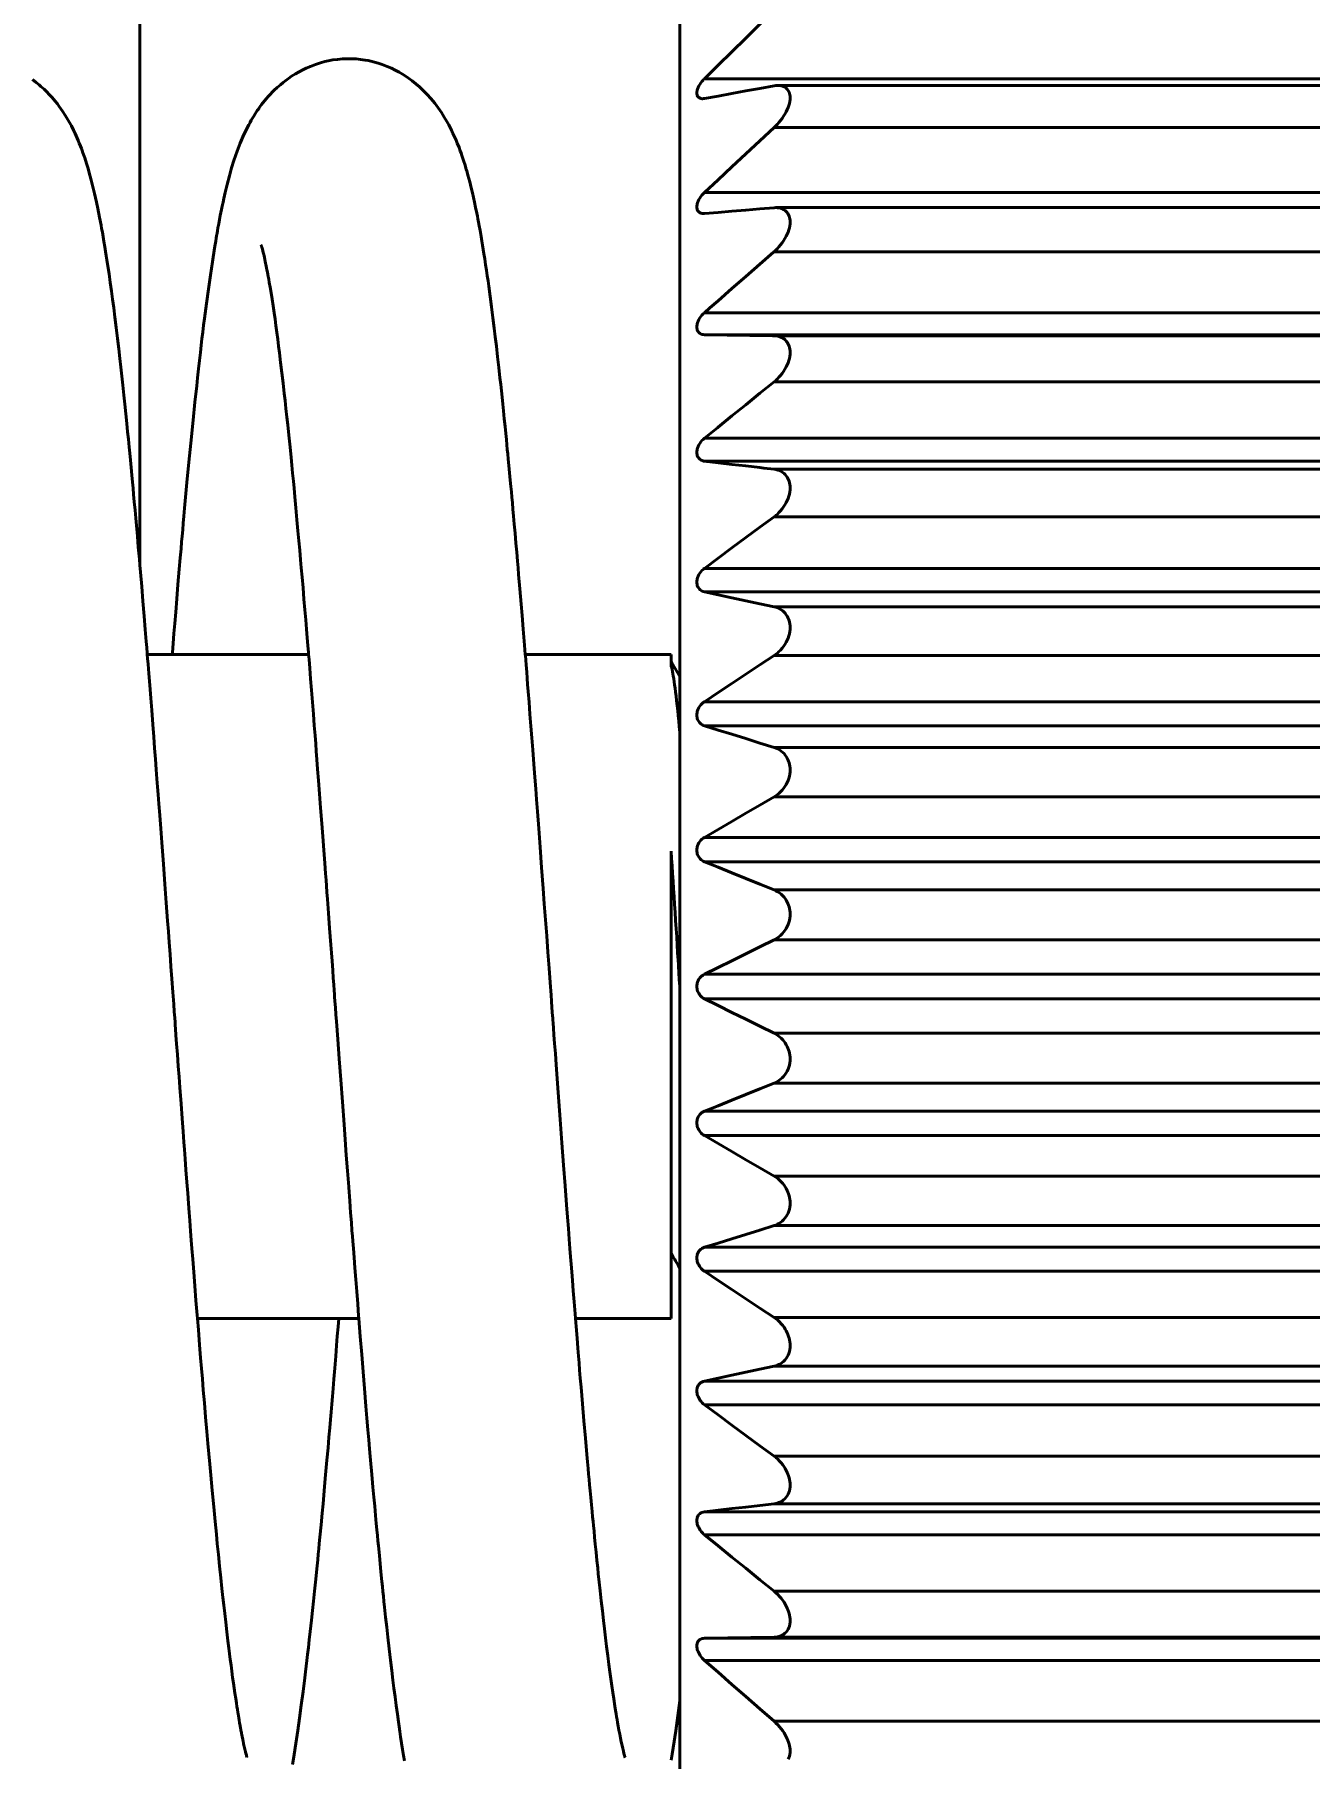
# Model space of a CAD drawing. Header units: millimetres. Extents: x 15 to 415, y 5 to 292.
# Drawn here: x 120.37 to 125.04, y 59.51 to 65.82 of the extents above; entities that cross this region are included whole.
import ezdxf

# ---------------------------------------------------------------- set-up
doc = ezdxf.new("R2010")
doc.units = ezdxf.units.MM
doc.layers.add('Annotations', color=7, linetype='Continuous')
doc.layers.add('Geometries', color=7, linetype='Continuous')
doc.styles.add('Shapr4', font='txt', dxfattribs={"height": 3.3495})
doc.dimstyles.new('ISO-25', dxfattribs={"dimtxt": 2.5, "dimasz": 2.5, "dimexe": 1.25, "dimexo": 0.625, "dimtad": 1, "dimtxsty": 'Standard', "dimcen": 2.5, "dimadec": 0, "dimazin": 0, "dimtfac": 1, "dimtmove": 0, "dimatfit": 3, "dimfxl": 1, "dimarcsym": 0})

# ---------------------------------------------------------------- blocks, each defined once
blk = doc.blocks.new('*D4')
at = {"layer": 'Annotations', "color": 0, "linetype": 'Continuous', "lineweight": 15}
for p, q in [((105.5277, 147.7639), (154.7628, 147.7639)), ((153.5128, 145.2639), (153.5128, 25.74)), ((88.3854, 23.24), (154.7628, 23.24))]:
    blk.add_line(p, q, dxfattribs=at)
at = {"layer": 'Annotations', "color": 0}
for points in [[(153.9295, 145.2639), (153.0961, 145.2639), (153.5128, 147.7639)], [(153.0961, 25.74), (153.9295, 25.74), (153.5128, 23.24)]]:
    blk.add_solid(points, dxfattribs=at)
at = {"layer": 'Defpoints', "color": 0}
for p in [(104.9027, 147.7639), (87.7604, 23.24), (153.5128, 23.24)]:
    blk.add_point(p, dxfattribs=at)
at = {"layer": 'Annotations', "color": 0, "lineweight": 15, "insert": (150.8191, 80.8075), "char_height": 3.3495, "attachment_point": 5, "rotation": 90, "style": 'Shapr4'}
blk.add_mtext('\\A1;124,52', dxfattribs=at)

msp = doc.modelspace()

# ---------------------------------------------------------------- linework, layer by layer
at = {"layer": 'Geometries', "linetype": 'Continuous', "lineweight": 40}
for p, q in [((120.7586, 63.8728), (120.7586, 80.9502)), ((122.7343, 67.832), (122.7343, 63.4664)), ((122.8195, 65.649), (122.8239, 65.6536)), ((122.8239, 65.6536), (127.6422, 65.6536)), ((123.0929, 65.6288), (123.0938, 65.6288)), ((127.3732, 65.6288), (123.0929, 65.6288)), ((122.818, 65.5806), (122.8169, 65.5805)), ((123.0786, 65.475), (127.3875, 65.475)), ((122.8239, 65.2372), (127.6422, 65.2372)), ((122.8239, 65.1604), (122.8737, 65.1646)), ((123.0786, 65.1815), (123.0265, 65.1772)), ((123.0786, 65.1815), (123.0851, 65.1818)), ((123.0851, 65.1818), (123.0853, 65.1818)), ((127.3808, 65.1818), (123.0853, 65.1818)), ((123.087, 65.1818), (123.0913, 65.1816)), ((122.8239, 65.1604), (122.8206, 65.1603)), ((123.0768, 65.019), (123.0786, 65.0206)), ((123.0786, 65.0206), (127.3875, 65.0206)), ((122.8195, 64.7933), (122.8239, 64.7975)), ((122.8239, 64.7975), (122.8438, 64.815)), ((122.8239, 64.7975), (127.6422, 64.7975)), ((123.0725, 64.7128), (122.8239, 64.7169)), ((122.8239, 64.7169), (127.6422, 64.7169)), ((123.0786, 64.7127), (123.0725, 64.7128)), ((123.0786, 64.7127), (123.0851, 64.7123)), ((127.3875, 64.7127), (123.0786, 64.7127)), ((123.0786, 64.5447), (127.3875, 64.5447)), ((122.8239, 64.3379), (122.8711, 64.3763)), ((122.8195, 64.334), (122.8239, 64.3379)), ((122.8239, 64.3379), (127.6422, 64.3379)), ((122.8327, 64.2531), (122.8239, 64.2541)), ((122.8239, 64.2541), (127.6422, 64.2541)), ((123.0786, 64.2247), (123.0417, 64.2289)), ((123.0786, 64.2247), (123.0851, 64.2236)), ((127.3875, 64.2247), (123.0786, 64.2247)), ((123.0266, 64.0125), (123.0786, 64.0509)), ((123.0786, 64.0509), (127.3875, 64.0509)), ((122.8195, 63.8586), (122.8239, 63.8621)), ((122.8239, 63.8621), (122.8737, 63.8992)), ((122.8239, 63.8621), (127.6422, 63.8621)), ((122.8239, 63.7759), (127.6422, 63.7759)), ((123.0786, 63.7214), (123.0851, 63.7197)), ((127.3875, 63.7214), (123.0786, 63.7214)), ((120.7856, 63.547), (120.8769, 63.547)), ((120.8769, 63.547), (121.3758, 63.547)), ((122.1684, 63.547), (122.7018, 63.547)), ((122.7018, 63.5223), (122.7018, 63.547)), ((123.0786, 63.5432), (127.3875, 63.5432)), ((122.7018, 63.5085), (122.7013, 63.5106)), ((122.7051, 63.5167), (122.7018, 63.5223)), ((122.7018, 63.5106), (122.7018, 63.5223)), ((122.7344, 63.4663), (122.7051, 63.5167)), ((122.7343, 63.4664), (122.7343, 63.2704)), ((122.8239, 63.374), (125.7316, 63.374)), ((122.8239, 63.286), (127.6422, 63.286)), ((122.7343, 63.2704), (122.7343, 62.3342)), ((123.0786, 63.2069), (123.0851, 63.2046)), ((127.3875, 63.2069), (123.0786, 63.2069)), ((123.0786, 63.0259), (127.3875, 63.0259)), ((122.8239, 62.8776), (127.6422, 62.8776)), ((122.7018, 61.356), (122.7018, 62.8278)), ((122.8239, 62.7885), (127.6422, 62.7885)), ((123.0786, 62.6854), (123.0851, 62.6825)), ((127.3875, 62.6854), (123.0786, 62.6854)), ((123.0786, 62.5029), (127.3875, 62.5029)), ((122.7343, 62.3342), (122.7343, 61.3001)), ((122.8239, 62.3767), (125.7307, 62.3767)), ((122.8239, 62.2873), (127.6422, 62.2873)), ((123.0786, 62.1611), (123.0851, 62.1576)), ((127.3875, 62.1611), (123.0786, 62.1611)), ((123.0786, 61.9786), (127.3875, 61.9786)), ((122.8239, 61.8755), (127.6422, 61.8755)), ((122.8239, 61.7864), (127.6422, 61.7864)), ((123.0786, 61.6381), (123.0851, 61.6341)), ((127.3875, 61.6381), (123.0786, 61.6381)), ((123.0786, 61.4571), (127.3875, 61.4571)), ((122.7018, 61.117), (122.7018, 61.356)), ((122.8239, 61.378), (127.6422, 61.378)), ((122.7343, 61.3001), (122.7343, 59.7135)), ((122.8239, 61.29), (127.6422, 61.29)), ((120.9691, 61.117), (121.4858, 61.117)), ((121.4858, 61.117), (121.5595, 61.117)), ((122.352, 61.117), (122.7018, 61.117)), ((123.0786, 61.1207), (123.0851, 61.1162)), ((123.0786, 61.1207), (124.1883, 61.1207)), ((127.3875, 61.1207), (124.1883, 61.1207)), ((123.0786, 60.9426), (127.3875, 60.9426)), ((122.8239, 60.8881), (127.6422, 60.8881)), ((122.8239, 60.8019), (127.6422, 60.8019)), ((123.0786, 60.6131), (123.0851, 60.6081)), ((127.3875, 60.6131), (123.0786, 60.6131)), ((123.0786, 60.4393), (127.3875, 60.4393)), ((122.8239, 60.4099), (127.6422, 60.4099)), ((122.8239, 60.3261), (127.6422, 60.3261)), ((123.0786, 60.1193), (123.0851, 60.1138)), ((127.3875, 60.1193), (123.0786, 60.1193)), ((122.8239, 59.9471), (123.0786, 59.9513)), ((122.8239, 59.9471), (127.6421, 59.9471)), ((123.0786, 59.9513), (127.3875, 59.9513)), ((122.8239, 59.8665), (127.6422, 59.8665)), ((122.7343, 59.7135), (122.7343, 56.832)), ((123.0786, 59.6434), (123.0851, 59.6374)), ((127.3875, 59.6434), (123.0786, 59.6434))]:
    msp.add_line(p, q, dxfattribs=at)
at = {"layer": 'Geometries', "linetype": 'Continuous', "lineweight": 40, "flags": 128}
for points in [[(122.8239, 65.6536), (122.8737, 65.7028), (122.9241, 65.7524), (122.9751, 65.8025), (123.0265, 65.853), (123.0786, 65.904)], [(122.1684, 63.5467), (122.1656, 63.5814), (122.1609, 63.6396), (122.1567, 63.6897), (122.1533, 63.7316), (122.1486, 63.7872), (122.1442, 63.839), (122.1421, 63.8635), (122.14, 63.8883), (122.1372, 63.9207), (122.1343, 63.9546), (122.1311, 63.991), (122.1282, 64.0238), (122.1255, 64.053), (122.1232, 64.0786), (122.1211, 64.1017), (122.1192, 64.1225), (122.1175, 64.1421), (122.1157, 64.1611), (122.1135, 64.1842), (122.111, 64.2111), (122.1084, 64.2386), (122.1062, 64.2619), (122.1044, 64.2809), (122.1028, 64.2972), (122.1012, 64.3135), (122.0992, 64.3337), (122.0971, 64.3555), (122.0945, 64.3807), (122.0917, 64.4092), (122.0887, 64.4383), (122.0861, 64.4634), (122.0835, 64.488), (122.0811, 64.5114), (122.0785, 64.5348), (122.0759, 64.5594), (122.0718, 64.5966), (122.0673, 64.6362), (122.0629, 64.6746), (122.0588, 64.7092), (122.055, 64.7403), (122.0502, 64.7789), (122.0452, 64.8186), (122.0401, 64.8571), (122.0349, 64.8946), (122.0322, 64.9138), (122.0295, 64.9328), (122.0266, 64.9525), (122.0235, 64.9732), (122.0203, 64.9943), (122.0173, 65.0132), (122.0147, 65.0293), (122.0123, 65.0443), (122.0097, 65.0594), (122.0068, 65.0764), (122.003, 65.0983), (122, 65.1149), (121.9973, 65.1292), (121.9951, 65.1407), (121.9931, 65.1511), (121.9909, 65.1622), (121.9868, 65.1822), (121.9825, 65.2025), (121.9788, 65.2192), (121.9751, 65.2358), (121.9706, 65.2546), (121.9653, 65.2758), (121.9619, 65.2886), (121.9587, 65.3006), (121.9557, 65.3115), (121.9541, 65.3171), (121.9527, 65.3216), (121.9515, 65.3259), (121.9497, 65.332), (121.9468, 65.3415), (121.9438, 65.351), (121.9404, 65.3614), (121.9368, 65.3721), (121.9336, 65.3811), (121.9303, 65.3902), (121.9261, 65.4014), (121.9198, 65.4173), (121.9153, 65.4282), (121.9097, 65.4411), (121.904, 65.4536), (121.8983, 65.4655), (121.8882, 65.4852), (121.8814, 65.4974), (121.8722, 65.5132), (121.8618, 65.5297), (121.8503, 65.5466), (121.8372, 65.5642), (121.8233, 65.5811), (121.81, 65.596), (121.7939, 65.6123), (121.7813, 65.624), (121.7685, 65.635), (121.7541, 65.6463), (121.7413, 65.6555), (121.7252, 65.6663), (121.7071, 65.6771), (121.692, 65.6852), (121.6787, 65.6916), (121.6631, 65.6984), (121.6452, 65.7053), (121.6306, 65.7101), (121.6167, 65.7142), (121.6039, 65.7174), (121.5933, 65.7197), (121.5826, 65.7217), (121.5652, 65.7243), (121.5497, 65.7259), (121.5377, 65.7266), (121.5223, 65.7269), (121.4996, 65.7262), (121.4809, 65.7245), (121.4647, 65.7222), (121.4479, 65.719), (121.4353, 65.7161), (121.4199, 65.7119), (121.4011, 65.7058), (121.3824, 65.6987), (121.3667, 65.6918), (121.3546, 65.686), (121.3414, 65.6791), (121.3278, 65.6712), (121.3138, 65.6625), (121.3018, 65.6543), (121.292, 65.6471), (121.2823, 65.6397), (121.2726, 65.6317), (121.2603, 65.6209), (121.2503, 65.6115), (121.243, 65.6043), (121.2364, 65.5975), (121.2295, 65.59), (121.221, 65.5803), (121.2039, 65.5591), (121.1977, 65.5507), (121.1938, 65.5452), (121.1921, 65.5428), (121.1903, 65.5402), (121.188, 65.5368), (121.1842, 65.5312), (121.1803, 65.5252), (121.1749, 65.5167), (121.1707, 65.5097), (121.166, 65.5018), (121.1615, 65.4937), (121.1567, 65.4849), (121.1393, 65.4499), (121.1252, 65.4172), (121.1141, 65.3881), (121.1026, 65.3547), (121.0942, 65.3274), (121.086, 65.2984), (121.0778, 65.2668), (121.0708, 65.2378), (121.0681, 65.2262), (121.0657, 65.2151), (121.0629, 65.2021), (121.0598, 65.1878), (121.0572, 65.175), (121.055, 65.1639), (121.0528, 65.153), (121.0501, 65.1389), (121.047, 65.1224), (121.0443, 65.1077), (121.0423, 65.0965), (121.0408, 65.088), (121.0393, 65.0793), (121.0377, 65.0702), (121.0359, 65.0597), (121.0338, 65.0472), (121.0316, 65.0337), (121.0237, 64.9835), (121.0164, 64.9347), (121.0092, 64.8839), (121.0021, 64.8311), (120.995, 64.7763), (120.9919, 64.7515), (120.9888, 64.7263), (120.9858, 64.7019), (120.983, 64.6782), (120.9799, 64.6519), (120.9766, 64.623), (120.9731, 64.5919), (120.9695, 64.5593), (120.9663, 64.5304), (120.9599, 64.4703), (120.9531, 64.4043), (120.9447, 64.3201), (120.938, 64.251), (120.9309, 64.1759), (120.9223, 64.082), (120.9197, 64.0534), (120.9173, 64.027), (120.9152, 64.0026), (120.9132, 63.98), (120.9114, 63.9592), (120.9092, 63.9339), (120.9062, 63.9003), (120.9027, 63.8586), (120.898, 63.8035), (120.8935, 63.7501), (120.8895, 63.7021), (120.8861, 63.6598), (120.8831, 63.6235), (120.8801, 63.587), (120.8775, 63.5542), (120.8769, 63.5466)], [(120.7585, 63.8733), (120.7566, 63.8961), (120.7528, 63.9397), (120.7493, 63.9803), (120.7458, 64.0191), (120.7435, 64.0454), (120.7409, 64.0746), (120.7381, 64.1055), (120.7356, 64.1325), (120.7335, 64.155), (120.7314, 64.1774), (120.7291, 64.2025), (120.7264, 64.2311), (120.7238, 64.2584), (120.7214, 64.283), (120.7193, 64.3049), (120.7164, 64.3345), (120.7137, 64.3618), (120.7107, 64.3921), (120.7071, 64.4272), (120.7035, 64.4623), (120.6999, 64.496), (120.696, 64.5329), (120.6924, 64.5657), (120.6889, 64.5978), (120.6852, 64.6303), (120.6812, 64.665), (120.6767, 64.7032), (120.6719, 64.7429), (120.6671, 64.7811), (120.6627, 64.8154), (120.6585, 64.8471), (120.6545, 64.8765), (120.6501, 64.9079), (120.6456, 64.9398), (120.6415, 64.9672), (120.6378, 64.991), (120.6355, 65.0061), (120.633, 65.0215), (120.6303, 65.0382), (120.6271, 65.0575), (120.6241, 65.075), (120.6212, 65.0918), (120.6186, 65.1061), (120.6164, 65.1181), (120.6112, 65.1456), (120.6046, 65.1786), (120.5998, 65.2016), (120.5927, 65.2334), (120.5857, 65.2627), (120.5795, 65.2869), (120.5734, 65.3095), (120.5688, 65.3253), (120.5632, 65.3438), (120.5568, 65.3636), (120.5504, 65.3822), (120.5474, 65.3905), (120.5446, 65.398), (120.5414, 65.4066), (120.5368, 65.4181), (120.533, 65.4271), (120.5292, 65.436), (120.5216, 65.4528), (120.5154, 65.4659), (120.5079, 65.4806), (120.4979, 65.499), (120.4867, 65.5178), (120.4753, 65.5354), (120.4636, 65.552), (120.4566, 65.5614), (120.4483, 65.5718), (120.4375, 65.5847), (120.4269, 65.5963), (120.4178, 65.6058), (120.408, 65.6153), (120.3968, 65.6255), (120.3899, 65.6314), (120.379, 65.6403), (120.366, 65.6502)], [(122.8153, 65.5806), (122.8118, 65.581), (122.8082, 65.5819), (122.8054, 65.5832), (122.8028, 65.5849), (122.8006, 65.5871), (122.799, 65.5893), (122.7978, 65.5918), (122.7968, 65.5947), (122.7963, 65.5979), (122.7961, 65.6014), (122.7963, 65.6051), (122.7969, 65.6086), (122.7977, 65.6122), (122.7988, 65.6158), (122.8011, 65.6216), (122.8038, 65.6272), (122.8072, 65.6329), (122.8109, 65.6384), (122.8149, 65.6436), (122.8193, 65.6488), (122.8195, 65.649)], [(123.0786, 65.6275), (123.0265, 65.618), (122.9751, 65.6087), (122.9241, 65.5995), (122.8737, 65.5903), (122.8239, 65.5812)], [(123.0786, 65.6275), (123.0854, 65.6284), (123.0914, 65.6288)], [(123.0938, 65.6288), (123.0984, 65.6286), (123.1046, 65.6277), (123.1104, 65.6261), (123.115, 65.6243), (123.1193, 65.6219), (123.1232, 65.619), (123.1268, 65.6155), (123.1294, 65.6121), (123.1317, 65.6084), (123.1336, 65.6042), (123.1352, 65.5997), (123.1363, 65.5948), (123.137, 65.5894), (123.1372, 65.5838), (123.137, 65.5779), (123.1361, 65.5708), (123.1346, 65.5634), (123.1326, 65.5559), (123.1299, 65.5481), (123.1267, 65.5404), (123.123, 65.5328), (123.1184, 65.5244), (123.1134, 65.5162), (123.108, 65.5082), (123.1023, 65.5007), (123.0966, 65.4938), (123.0908, 65.4872), (123.0851, 65.4812)], [(123.0914, 65.6288), (123.092, 65.6288), (123.0929, 65.6288)], [(122.8169, 65.5805), (122.8157, 65.5806), (122.8153, 65.5806)], [(122.8239, 65.5812), (122.8197, 65.5807), (122.818, 65.5806)], [(123.0851, 65.4812), (123.0847, 65.4809), (123.0786, 65.475)], [(122.8239, 65.2372), (122.8737, 65.2839), (122.9241, 65.331), (122.9751, 65.3786), (123.0265, 65.4266), (123.0786, 65.475)], [(122.8195, 65.1603), (122.8157, 65.1606), (122.8118, 65.1615), (122.8082, 65.1629), (122.8054, 65.1646), (122.8028, 65.1667), (122.8006, 65.1692), (122.799, 65.1717), (122.7978, 65.1746), (122.7968, 65.1777), (122.7963, 65.1812), (122.7961, 65.1849), (122.7963, 65.1888), (122.7969, 65.1925), (122.7977, 65.1962), (122.7988, 65.1999), (122.8011, 65.2058), (122.8038, 65.2114), (122.8072, 65.2171), (122.8109, 65.2226), (122.8149, 65.2276), (122.8193, 65.2326), (122.8239, 65.2372)], [(123.0265, 65.1772), (122.9751, 65.173), (122.9241, 65.1688), (122.8737, 65.1646)], [(123.0913, 65.1816), (123.092, 65.1815), (123.0984, 65.1806), (123.1046, 65.179), (123.1104, 65.1767), (123.115, 65.1743), (123.1193, 65.1713), (123.1232, 65.1677), (123.1268, 65.1637), (123.1294, 65.1599), (123.1317, 65.1557), (123.1336, 65.1511), (123.1352, 65.1461), (123.1363, 65.1408), (123.137, 65.1351), (123.1372, 65.1291), (123.137, 65.123), (123.1361, 65.1155), (123.1346, 65.1078), (123.1326, 65.1002), (123.1299, 65.0923), (123.1267, 65.0845), (123.123, 65.0769), (123.1184, 65.0684), (123.1134, 65.0603), (123.108, 65.0526), (123.1023, 65.0452), (123.0966, 65.0385), (123.0908, 65.0322), (123.0851, 65.0265)], [(123.0853, 65.1818), (123.0854, 65.1818), (123.087, 65.1818)], [(122.8206, 65.1603), (122.8197, 65.1603), (122.8195, 65.1603)], [(121.2026, 65.0443), (121.2027, 65.0442), (121.2028, 65.0437), (121.2032, 65.0426), (121.2035, 65.0416), (121.2037, 65.0409), (121.2039, 65.04), (121.2043, 65.0389), (121.2046, 65.0377), (121.2057, 65.0339), (121.2068, 65.0296), (121.2082, 65.0243), (121.2098, 65.0178), (121.2116, 65.0103), (121.2128, 65.0053), (121.2141, 64.9994), (121.2157, 64.9921), (121.2173, 64.9847), (121.2185, 64.9789), (121.2196, 64.9735), (121.2208, 64.9676), (121.222, 64.9614), (121.2235, 64.954), (121.2251, 64.9456), (121.2267, 64.9371), (121.2279, 64.9303), (121.2288, 64.9253), (121.2297, 64.9207), (121.2318, 64.9083), (121.2348, 64.8911), (121.2383, 64.8699), (121.2419, 64.847), (121.2457, 64.8221), (121.2495, 64.7966), (121.2529, 64.7735), (121.2561, 64.7504), (121.2595, 64.7255), (121.2628, 64.7004), (121.2661, 64.6753), (121.2692, 64.6503), (121.2735, 64.6157), (121.2781, 64.5777), (121.2825, 64.5397), (121.2868, 64.5015), (121.2896, 64.4765), (121.2929, 64.4467), (121.2963, 64.4154), (121.2993, 64.3873), (121.3019, 64.3619), (121.3043, 64.3388), (121.3066, 64.3163), (121.309, 64.2931), (121.3115, 64.2676), (121.3143, 64.24), (121.3172, 64.2106), (121.32, 64.1813), (121.3224, 64.156), (121.3255, 64.1237), (121.3293, 64.0829), (121.3333, 64.0394), (121.337, 63.9992), (121.3403, 63.9623), (121.3434, 63.9282), (121.3464, 63.8937), (121.349, 63.8641), (121.352, 63.8296), (121.3554, 63.7902), (121.3589, 63.7493), (121.3622, 63.7105), (121.3653, 63.674), (121.3681, 63.6399), (121.3707, 63.6084), (121.3731, 63.5799), (121.3752, 63.5544), (121.3757, 63.5476)], [(122.8438, 64.815), (122.8737, 64.8413), (122.9241, 64.8855), (122.9751, 64.9302), (123.0265, 64.9752), (123.0768, 65.019)], [(123.0851, 65.0265), (123.0847, 65.0262), (123.0786, 65.0206)], [(122.8239, 64.7169), (122.8197, 64.7172), (122.8157, 64.718), (122.8118, 64.7193), (122.8082, 64.7211), (122.8054, 64.7231), (122.8028, 64.7256), (122.8006, 64.7285), (122.799, 64.7313), (122.7978, 64.7344), (122.7968, 64.7378), (122.7963, 64.7415), (122.7961, 64.7455), (122.7963, 64.7496), (122.7969, 64.7533), (122.7977, 64.7571), (122.7988, 64.7609), (122.8011, 64.7668), (122.8038, 64.7725), (122.8072, 64.7781), (122.8109, 64.7834), (122.8149, 64.7883), (122.8193, 64.7931), (122.8195, 64.7933)], [(123.0851, 64.7123), (123.0854, 64.7123), (123.092, 64.7113), (123.0984, 64.7096), (123.1046, 64.7073), (123.1104, 64.7043), (123.115, 64.7013), (123.1193, 64.6978), (123.1232, 64.6937), (123.1268, 64.6891), (123.1294, 64.6848), (123.1317, 64.6802), (123.1336, 64.6752), (123.1352, 64.6699), (123.1363, 64.6642), (123.137, 64.6581), (123.1372, 64.6519), (123.137, 64.6455), (123.1361, 64.6378), (123.1346, 64.6299), (123.1326, 64.6221), (123.1299, 64.6142), (123.1267, 64.6064), (123.123, 64.5988), (123.1184, 64.5905), (123.1134, 64.5825), (123.108, 64.575), (123.1023, 64.5679), (123.0966, 64.5615), (123.0908, 64.5555), (123.0847, 64.5499), (123.0786, 64.5447)], [(122.8711, 64.3763), (122.8737, 64.3785), (122.9241, 64.4195), (122.9751, 64.4608), (123.0265, 64.5026), (123.0786, 64.5447)], [(122.8195, 64.2549), (122.8157, 64.2561), (122.8118, 64.2578), (122.8082, 64.2601), (122.8054, 64.2624), (122.8028, 64.2653), (122.8006, 64.2685), (122.799, 64.2716), (122.7978, 64.2749), (122.7968, 64.2786), (122.7963, 64.2825), (122.7961, 64.2866), (122.7963, 64.2908), (122.7969, 64.2947), (122.7977, 64.2985), (122.7988, 64.3024), (122.8011, 64.3083), (122.8038, 64.3139), (122.8072, 64.3194), (122.8109, 64.3246), (122.8149, 64.3293), (122.8193, 64.3338), (122.8195, 64.334)], [(122.8239, 64.2541), (122.8197, 64.2548), (122.8195, 64.2549)], [(123.0417, 64.2289), (123.0265, 64.2307), (122.9751, 64.2366), (122.9241, 64.2425), (122.8737, 64.2483), (122.8327, 64.2531)], [(123.0851, 64.2236), (123.0854, 64.2236), (123.092, 64.2219), (123.0984, 64.2196), (123.1046, 64.2166), (123.1104, 64.2129), (123.115, 64.2093), (123.1193, 64.2052), (123.1232, 64.2006), (123.1268, 64.1955), (123.1294, 64.1908), (123.1317, 64.1858), (123.1336, 64.1805), (123.1352, 64.1748), (123.1363, 64.1688), (123.137, 64.1625), (123.1372, 64.156), (123.137, 64.1494), (123.1361, 64.1415), (123.1346, 64.1335), (123.1326, 64.1257), (123.1299, 64.1177), (123.1267, 64.1099), (123.123, 64.1025), (123.1184, 64.0943), (123.1134, 64.0866), (123.108, 64.0793), (123.1023, 64.0726), (123.0966, 64.0665), (123.0908, 64.0609), (123.0851, 64.0559)], [(123.0851, 64.0559), (123.0847, 64.0557), (123.0786, 64.0509)], [(122.8737, 63.8992), (122.9241, 63.9366), (122.9751, 63.9744), (123.0265, 64.0124), (123.0266, 64.0125)], [(120.7856, 63.5469), (120.7852, 63.5516), (120.7835, 63.5723), (120.7817, 63.5944), (120.7782, 63.6383), (120.7741, 63.6873), (120.7697, 63.7414), (120.7651, 63.7962), (120.7607, 63.8484), (120.7585, 63.8733)], [(122.8195, 63.7771), (122.8157, 63.7787), (122.8118, 63.7808), (122.8082, 63.7835), (122.8054, 63.7862), (122.8028, 63.7894), (122.8006, 63.7929), (122.799, 63.7962), (122.7978, 63.7998), (122.7968, 63.8036), (122.7963, 63.8077), (122.7961, 63.812), (122.7963, 63.8163), (122.7969, 63.8202), (122.7977, 63.8241), (122.7988, 63.8279), (122.8011, 63.8338), (122.8038, 63.8394), (122.8072, 63.8447), (122.8109, 63.8497), (122.8149, 63.8541), (122.8193, 63.8584), (122.8195, 63.8586)], [(122.8239, 63.7759), (122.8197, 63.777), (122.8195, 63.7771)], [(122.9586, 63.747), (122.9241, 63.7544), (122.8737, 63.7652), (122.8239, 63.7759)], [(123.0786, 63.7214), (123.0265, 63.7325), (122.9751, 63.7435), (122.9586, 63.747)], [(123.0851, 63.7197), (123.0854, 63.7196), (123.092, 63.7173), (123.0984, 63.7143), (123.1046, 63.7106), (123.1104, 63.7063), (123.115, 63.7022), (123.1193, 63.6976), (123.1232, 63.6925), (123.1268, 63.6869), (123.1294, 63.6819), (123.1317, 63.6765), (123.1336, 63.6708), (123.1352, 63.6649), (123.1363, 63.6586), (123.137, 63.6521), (123.1372, 63.6454), (123.137, 63.6387), (123.1361, 63.6306), (123.1346, 63.6226), (123.1326, 63.6148), (123.1299, 63.6069), (123.1267, 63.5992), (123.123, 63.5919), (123.1184, 63.584), (123.1134, 63.5766), (123.108, 63.5696), (123.1023, 63.5632), (123.0966, 63.5576), (123.0908, 63.5523), (123.0847, 63.5476), (123.0786, 63.5432)], [(120.8312, 62.9575), (120.8312, 62.9586), (120.828, 63.0003), (120.8254, 63.0351), (120.8233, 63.0631), (120.8211, 63.0913), (120.8185, 63.1257), (120.8156, 63.1639), (120.8125, 63.2038), (120.8093, 63.2452), (120.8058, 63.2912), (120.8017, 63.3434), (120.7982, 63.3876), (120.7945, 63.4349), (120.7911, 63.4773), (120.7884, 63.5113), (120.7867, 63.5324), (120.7856, 63.5469)], [(121.3757, 63.5476), (121.3773, 63.5285), (121.3799, 63.4965), (121.3829, 63.4583), (121.3863, 63.4168), (121.3898, 63.3722), (121.3932, 63.3288), (121.3965, 63.2869), (121.3994, 63.2501), (121.4017, 63.2203), (121.4038, 63.1934), (121.4062, 63.1632), (121.4089, 63.1272), (121.4122, 63.0852), (121.4158, 63.0376), (121.4198, 62.9852), (121.4241, 62.9281), (121.4277, 62.8809), (121.4314, 62.8307), (121.4349, 62.7838), (121.4378, 62.7455), (121.4396, 62.7216), (121.4411, 62.7007), (121.4429, 62.6773), (121.4448, 62.6513), (121.4485, 62.6009), (121.4527, 62.5452), (121.4571, 62.485), (121.4593, 62.4551), (121.4616, 62.4242), (121.4639, 62.3924), (121.4661, 62.3628), (121.4679, 62.3388), (121.4695, 62.3169), (121.4704, 62.3039), (121.4711, 62.2945), (121.4723, 62.2781), (121.474, 62.255), (121.4758, 62.2301), (121.4778, 62.2036), (121.4825, 62.1393), (121.4878, 62.0671), (121.4935, 61.9901), (121.4994, 61.9102), (121.5055, 61.8275), (121.5096, 61.7719), (121.5138, 61.7152), (121.5181, 61.6574), (121.5225, 61.5995), (121.5227, 61.5969)], [(122.2644, 62.2773), (122.2644, 62.2778), (122.2627, 62.3006), (122.2593, 62.3472), (122.2554, 62.3995), (122.2512, 62.4573), (122.2468, 62.5173), (122.2424, 62.5762), (122.2381, 62.6341), (122.2339, 62.691), (122.2283, 62.7674), (122.2227, 62.8417), (122.2176, 62.9107), (122.213, 62.9722), (122.2096, 63.0161), (122.2066, 63.0557), (122.2034, 63.0978), (122.1998, 63.1455), (122.1957, 63.1986), (122.1924, 63.2418), (122.1891, 63.2851), (122.1857, 63.3286), (122.1823, 63.372), (122.1792, 63.4114), (122.1771, 63.4373), (122.1753, 63.4598), (122.1736, 63.4819), (122.1714, 63.5094), (122.1687, 63.5427), (122.1684, 63.5467)], [(122.8239, 63.374), (122.8737, 63.4073), (122.9241, 63.4408), (122.9751, 63.4747), (123.0265, 63.5088), (123.0786, 63.5432)], [(122.7339, 63.2616), (122.732, 63.2829), (122.7301, 63.3035), (122.7281, 63.3233), (122.7262, 63.3424), (122.7242, 63.3606), (122.7222, 63.3782), (122.7202, 63.3949), (122.7182, 63.4107), (122.7165, 63.4235), (122.7148, 63.4356), (122.7131, 63.4471), (122.7114, 63.4581), (122.7097, 63.4684), (122.7083, 63.4765), (122.7069, 63.4842), (122.7055, 63.4914), (122.7041, 63.4982), (122.7027, 63.5046), (122.7018, 63.5085)], [(122.8195, 63.2877), (122.8157, 63.2896), (122.8118, 63.2922), (122.8082, 63.2953), (122.8054, 63.2983), (122.8028, 63.3017), (122.8006, 63.3056), (122.799, 63.3091), (122.7978, 63.3129), (122.7968, 63.3169), (122.7963, 63.3211), (122.7961, 63.3254), (122.7963, 63.3298), (122.7969, 63.3338), (122.7977, 63.3377), (122.7988, 63.3415), (122.8011, 63.3473), (122.8038, 63.3527), (122.8072, 63.3578), (122.8109, 63.3625), (122.8149, 63.3667), (122.8193, 63.3706), (122.8239, 63.374)], [(122.8239, 63.286), (122.8197, 63.2876), (122.8195, 63.2877)], [(123.0786, 63.2069), (123.0265, 63.223), (122.9751, 63.239), (122.9241, 63.2548), (122.8737, 63.2705), (122.8239, 63.286)], [(123.0851, 63.2046), (123.0854, 63.2045), (123.092, 63.2015), (123.0984, 63.1979), (123.1046, 63.1936), (123.1104, 63.1886), (123.115, 63.1841), (123.1193, 63.179), (123.1232, 63.1734), (123.1268, 63.1674), (123.1294, 63.162), (123.1317, 63.1564), (123.1336, 63.1504), (123.1352, 63.1442), (123.1363, 63.1378), (123.137, 63.1311), (123.1372, 63.1243), (123.137, 63.1174), (123.1361, 63.1093), (123.1346, 63.1014), (123.1326, 63.0936), (123.1299, 63.0858), (123.1267, 63.0783), (123.123, 63.0712), (123.1184, 63.0636), (123.1134, 63.0565), (123.108, 63.0499), (123.1023, 63.044), (123.0966, 63.0387), (123.0908, 63.034), (123.0847, 63.0297), (123.0786, 63.0259)], [(122.8239, 62.8776), (122.8737, 62.9067), (122.9241, 62.9361), (122.9751, 62.9658), (123.0265, 62.9957), (123.0786, 63.0259)], [(120.9691, 61.1171), (120.9682, 61.1289), (120.9638, 61.1834), (120.9597, 61.2364), (120.9557, 61.2872), (120.952, 61.3346), (120.949, 61.3735), (120.9466, 61.4042), (120.9441, 61.4366), (120.9411, 61.4764), (120.9389, 61.5055), (120.9364, 61.5384), (120.9336, 61.5753), (120.9305, 61.6162), (120.9271, 61.6607), (120.9241, 61.7014), (120.9215, 61.7353), (120.9195, 61.7622), (120.9166, 61.8013), (120.9131, 61.8485), (120.909, 61.9033), (120.9046, 61.9629), (120.9018, 62.0012), (120.8989, 62.0411), (120.8958, 62.0827), (120.8929, 62.1224), (120.8906, 62.1537), (120.8889, 62.1766), (120.8879, 62.1903), (120.8871, 62.2011), (120.8859, 62.2174), (120.8843, 62.2396), (120.8822, 62.2675), (120.879, 62.3116), (120.8755, 62.3596), (120.8721, 62.4058), (120.8688, 62.4502), (120.8657, 62.4928), (120.8627, 62.5337), (120.8598, 62.5727), (120.855, 62.6379), (120.8499, 62.7066), (120.8445, 62.7801), (120.8387, 62.8584), (120.8348, 62.9099), (120.8312, 62.9575)], [(122.8195, 62.7906), (122.8157, 62.7929), (122.8118, 62.7958), (122.8082, 62.7993), (122.8054, 62.8026), (122.8028, 62.8063), (122.8006, 62.8104), (122.799, 62.8141), (122.7978, 62.818), (122.7968, 62.8221), (122.7963, 62.8265), (122.7961, 62.8309), (122.7963, 62.8353), (122.7969, 62.8393), (122.7977, 62.8431), (122.7988, 62.8469), (122.8011, 62.8526), (122.8038, 62.8578), (122.8072, 62.8627), (122.8109, 62.8671), (122.8149, 62.871), (122.8193, 62.8746), (122.8239, 62.8776)], [(122.7018, 62.8278), (122.7036, 62.8007), (122.7054, 62.7733), (122.7072, 62.7456), (122.709, 62.7176), (122.7109, 62.6895), (122.7127, 62.6611), (122.7146, 62.6325), (122.7164, 62.6038), (122.7184, 62.5737), (122.7203, 62.5435), (122.7223, 62.5132), (122.7242, 62.4827), (122.7257, 62.4577), (122.727, 62.4379)], [(122.8239, 62.7885), (122.8197, 62.7904), (122.8195, 62.7906)], [(123.0786, 62.6854), (123.0265, 62.7064), (122.9751, 62.7272), (122.9241, 62.7478), (122.8737, 62.7682), (122.8239, 62.7885)], [(123.0851, 62.6825), (123.0854, 62.6824), (123.092, 62.6788), (123.0984, 62.6745), (123.1046, 62.6696), (123.1104, 62.6641), (123.115, 62.6591), (123.1193, 62.6535), (123.1232, 62.6476), (123.1268, 62.6411), (123.1294, 62.6355), (123.1317, 62.6296), (123.1336, 62.6234), (123.1352, 62.617), (123.1363, 62.6104), (123.137, 62.6036), (123.1372, 62.5967), (123.137, 62.5899), (123.1361, 62.5818), (123.1346, 62.5739), (123.1326, 62.5662), (123.1299, 62.5586), (123.1267, 62.5513), (123.123, 62.5445), (123.1184, 62.5373), (123.1134, 62.5306), (123.108, 62.5245), (123.1023, 62.519), (123.0966, 62.5142), (123.0908, 62.51), (123.0847, 62.5062), (123.0786, 62.5029)], [(122.8239, 62.3767), (122.8737, 62.4015), (122.9241, 62.4265), (122.9751, 62.4518), (123.0265, 62.4772), (123.0786, 62.5029)], [(122.727, 62.4379), (122.7273, 62.4327), (122.7288, 62.4076), (122.7304, 62.3824), (122.7319, 62.3571), (122.7334, 62.3318)], [(122.8195, 62.2897), (122.8157, 62.2924), (122.8118, 62.2957), (122.8082, 62.2995), (122.8054, 62.3031), (122.8028, 62.3071), (122.8006, 62.3114), (122.799, 62.3152), (122.7978, 62.3193), (122.7968, 62.3235), (122.7963, 62.3279), (122.7961, 62.3323), (122.7963, 62.3368), (122.7969, 62.3407), (122.7977, 62.3445), (122.7988, 62.3482), (122.8011, 62.3536), (122.8038, 62.3586), (122.8072, 62.3633), (122.8109, 62.3674), (122.8149, 62.3709), (122.8193, 62.3741), (122.8239, 62.3767)], [(122.352, 61.1173), (122.3506, 61.1341), (122.3472, 61.1777), (122.3439, 61.2188), (122.341, 61.2564), (122.3385, 61.2877), (122.3363, 61.3161), (122.3342, 61.3429), (122.3319, 61.3735), (122.3292, 61.4079), (122.3263, 61.4462), (122.3231, 61.4881), (122.3196, 61.5337), (122.3144, 61.6026), (122.3087, 61.6785), (122.3026, 61.7604), (122.2962, 61.8452), (122.289, 61.9437), (122.2814, 62.0457), (122.2784, 62.0866), (122.2757, 62.1238), (122.2734, 62.155), (122.2715, 62.1801), (122.2703, 62.1973), (122.2694, 62.2097), (122.2688, 62.2172), (122.2683, 62.2242), (122.2673, 62.2376), (122.2659, 62.2566), (122.2644, 62.2773)], [(122.8239, 62.2873), (122.8197, 62.2896), (122.8195, 62.2897)], [(123.0786, 62.1611), (123.0265, 62.1868), (122.9751, 62.2122), (122.9241, 62.2375), (122.8737, 62.2625), (122.8239, 62.2873)], [(123.0851, 62.1576), (123.0854, 62.1574), (123.092, 62.1532), (123.0984, 62.1484), (123.1046, 62.1429), (123.1104, 62.1369), (123.115, 62.1314), (123.1193, 62.1255), (123.1232, 62.1192), (123.1268, 62.1124), (123.1294, 62.1066), (123.1317, 62.1004), (123.1336, 62.0941), (123.1352, 62.0876), (123.1363, 62.0808), (123.137, 62.074), (123.1372, 62.0671), (123.137, 62.0602), (123.1361, 62.0522), (123.1346, 62.0444), (123.1326, 62.037), (123.1299, 62.0296), (123.1267, 62.0226), (123.123, 62.0162), (123.1184, 62.0093), (123.1134, 62.0031), (123.108, 61.9975), (123.1023, 61.9925), (123.0966, 61.9882), (123.0908, 61.9845), (123.0847, 61.9813), (123.0786, 61.9786)], [(122.8239, 61.8755), (122.8737, 61.8958), (122.9241, 61.9162), (122.9751, 61.9368), (123.0265, 61.9576), (123.0786, 61.9786)], [(122.8195, 61.7893), (122.8157, 61.7923), (122.8118, 61.7959), (122.8082, 61.8), (122.8054, 61.8038), (122.8028, 61.808), (122.8006, 61.8125), (122.799, 61.8165), (122.7978, 61.8206), (122.7968, 61.8249), (122.7963, 61.8293), (122.7961, 61.8338), (122.7963, 61.8382), (122.7969, 61.842), (122.7977, 61.8457), (122.7988, 61.8493), (122.8011, 61.8546), (122.8038, 61.8593), (122.8072, 61.8636), (122.8109, 61.8674), (122.8149, 61.8706), (122.8193, 61.8733), (122.8239, 61.8755)], [(122.8239, 61.7864), (122.8197, 61.7891), (122.8195, 61.7893)], [(123.0786, 61.6381), (123.0265, 61.6683), (122.9751, 61.6982), (122.9241, 61.7279), (122.8737, 61.7573), (122.8239, 61.7864)], [(123.0851, 61.6341), (123.0854, 61.6339), (123.092, 61.6291), (123.0984, 61.6237), (123.1046, 61.6177), (123.1104, 61.6112), (123.115, 61.6054), (123.1193, 61.5991), (123.1232, 61.5925), (123.1268, 61.5855), (123.1294, 61.5794), (123.1317, 61.5731), (123.1336, 61.5667), (123.1352, 61.56), (123.1363, 61.5533), (123.137, 61.5464), (123.1372, 61.5395), (123.137, 61.5327), (123.1361, 61.5249), (123.1346, 61.5173), (123.1326, 61.5101), (123.1299, 61.503), (123.1267, 61.4964), (123.123, 61.4903), (123.1184, 61.484), (123.1134, 61.4783), (123.108, 61.4732), (123.1023, 61.4687), (123.0966, 61.465), (123.0908, 61.4619), (123.0847, 61.4592), (123.0786, 61.4571)], [(121.5227, 61.5969), (121.5263, 61.5481), (121.5296, 61.5044), (121.5324, 61.4682), (121.5345, 61.4397), (121.5361, 61.4186), (121.5376, 61.3997), (121.5396, 61.3738), (121.5421, 61.3405), (121.545, 61.3026), (121.5483, 61.2599), (121.5518, 61.216), (121.5553, 61.1711), (121.5589, 61.1253), (121.5595, 61.1168)], [(122.8239, 61.378), (122.8737, 61.3935), (122.9241, 61.4092), (122.9751, 61.425), (123.0265, 61.441), (123.0786, 61.4571)], [(122.7017, 61.3562), (122.7026, 61.3547), (122.704, 61.3524), (122.7056, 61.3496), (122.7075, 61.3463), (122.71, 61.3419), (122.7127, 61.3373), (122.7154, 61.3327), (122.718, 61.3282), (122.7273, 61.3122), (122.7343, 61.3002)], [(122.8195, 61.2932), (122.8157, 61.2965), (122.8118, 61.3004), (122.8082, 61.3048), (122.8054, 61.3088), (122.8028, 61.3132), (122.8006, 61.3178), (122.799, 61.3219), (122.7978, 61.3261), (122.7968, 61.3304), (122.7963, 61.3348), (122.7961, 61.3392), (122.7963, 61.3435), (122.7969, 61.3473), (122.7977, 61.3509), (122.7988, 61.3543), (122.8011, 61.3593), (122.8038, 61.3637), (122.8072, 61.3677), (122.8109, 61.3711), (122.8149, 61.3739), (122.8193, 61.3762), (122.8239, 61.378)], [(122.8239, 61.29), (122.8197, 61.293), (122.8195, 61.2932)], [(123.0786, 61.1207), (123.0265, 61.1552), (122.9751, 61.1893), (122.9241, 61.2232), (122.8737, 61.2567), (122.8239, 61.29)], [(121.1504, 59.5124), (121.1504, 59.5124), (121.15, 59.5136), (121.1492, 59.5161), (121.1481, 59.5202), (121.1465, 59.526), (121.1449, 59.5323), (121.1427, 59.5411), (121.1405, 59.5507), (121.1381, 59.5615), (121.1358, 59.5722), (121.1352, 59.5749), (121.1347, 59.5778), (121.1338, 59.5821), (121.1325, 59.5883), (121.1313, 59.5944), (121.1305, 59.5989), (121.1299, 59.6019), (121.1292, 59.6058), (121.1284, 59.6097), (121.1277, 59.6136), (121.1268, 59.6188), (121.1253, 59.6269), (121.1235, 59.6373), (121.1217, 59.6473), (121.1202, 59.6564), (121.1189, 59.664), (121.1179, 59.6702), (121.1169, 59.6761), (121.1152, 59.6866), (121.1135, 59.6977), (121.1115, 59.7103), (121.109, 59.7264), (121.1062, 59.7458), (121.1034, 59.7645), (121.1009, 59.7824), (121.0979, 59.8043), (121.0948, 59.8265), (121.0919, 59.8484), (121.0892, 59.8692), (121.0866, 59.8897), (121.0839, 59.9115), (121.0806, 59.9379), (121.0766, 59.971), (121.0725, 60.0057), (121.0688, 60.0382), (121.0654, 60.0683), (121.0623, 60.0964), (121.0587, 60.1297), (121.0546, 60.1678), (121.0501, 60.211), (121.0456, 60.2541), (121.0417, 60.2932), (121.0383, 60.3277), (121.0337, 60.3742), (121.0285, 60.4284), (121.023, 60.488), (121.0178, 60.5437), (121.0141, 60.5844), (121.0108, 60.6217), (121.0074, 60.6597), (121.0036, 60.7035), (120.999, 60.7559), (120.9946, 60.8081), (120.9906, 60.8546), (120.9872, 60.896), (120.984, 60.9344), (120.9808, 60.9734), (120.9768, 61.0213), (120.9724, 61.0755), (120.9691, 61.1171)], [(121.3166, 59.4855), (121.3212, 59.5132), (121.3266, 59.5464), (121.3314, 59.5779), (121.336, 59.6092), (121.3426, 59.6552), (121.3491, 59.7028), (121.3556, 59.7521), (121.3619, 59.8028), (121.3646, 59.8247), (121.3671, 59.8456), (121.3696, 59.8663), (121.3721, 59.8877), (121.3751, 59.913), (121.3784, 59.942), (121.3817, 59.9719), (121.3863, 60.0134), (121.3902, 60.0494), (121.3937, 60.0826), (121.3975, 60.1191), (121.4021, 60.1639), (121.4046, 60.1891), (121.407, 60.2126), (121.4091, 60.2346), (121.4112, 60.2553), (121.4131, 60.2748), (121.4149, 60.2939), (121.4171, 60.3167), (121.4215, 60.3627), (121.4255, 60.4056), (121.4286, 60.4394), (121.4314, 60.4707), (121.4343, 60.5025), (121.4381, 60.5448), (121.4429, 60.5986), (121.4468, 60.6438), (121.4502, 60.6828), (121.4531, 60.7172), (121.4557, 60.7474), (121.458, 60.7749), (121.4604, 60.8043), (121.4627, 60.8314), (121.4651, 60.8611), (121.468, 60.8959), (121.4713, 60.9359), (121.4748, 60.9793), (121.4779, 61.0184), (121.4807, 61.0524), (121.4834, 61.087), (121.4858, 61.117)], [(121.5595, 61.1168), (121.5647, 61.0517), (121.57, 60.9854), (121.5751, 60.9227), (121.5802, 60.8612), (121.5855, 60.7966), (121.5892, 60.7522), (121.5928, 60.7104), (121.596, 60.6732), (121.5988, 60.6406), (121.6013, 60.6123), (121.6037, 60.5849), (121.6059, 60.5596), (121.6083, 60.5323), (121.6111, 60.5007), (121.6145, 60.4634), (121.6176, 60.4301), (121.6207, 60.3962), (121.6234, 60.3675), (121.6256, 60.3443), (121.6275, 60.3237), (121.6294, 60.3041), (121.6312, 60.2853), (121.6334, 60.2628), (121.6361, 60.2354), (121.6391, 60.2047), (121.6418, 60.178), (121.6441, 60.1549), (121.646, 60.1365), (121.6478, 60.1188), (121.6496, 60.1008), (121.6516, 60.082), (121.6538, 60.061), (121.6577, 60.0247), (121.6618, 59.9875), (121.6658, 59.9508), (121.6706, 59.909), (121.6754, 59.8676), (121.68, 59.829), (121.6843, 59.7939), (121.6879, 59.7651), (121.692, 59.7333), (121.6963, 59.7007), (121.7005, 59.67), (121.7045, 59.6416), (121.707, 59.6239), (121.7096, 59.6059), (121.7125, 59.5865), (121.716, 59.5639), (121.7196, 59.5406), (121.7233, 59.5177), (121.7265, 59.4982)], [(122.5338, 59.5108), (122.5336, 59.5112), (122.5328, 59.5138), (122.5314, 59.5187), (122.5295, 59.5257), (122.5273, 59.5345), (122.5251, 59.5437), (122.5224, 59.5554), (122.5195, 59.5688), (122.5169, 59.5813), (122.5138, 59.5967), (122.511, 59.6116), (122.5084, 59.6259), (122.506, 59.6393), (122.5041, 59.6504), (122.5024, 59.6603), (122.5007, 59.6705), (122.4987, 59.6826), (122.496, 59.6994), (122.492, 59.7251), (122.4884, 59.7494), (122.4849, 59.7735), (122.4814, 59.7984), (122.4779, 59.8243), (122.4743, 59.851), (122.4701, 59.8835), (122.4659, 59.917), (122.462, 59.9494), (122.4581, 59.9817), (122.4546, 60.0118), (122.4505, 60.0475), (122.4463, 60.0847), (122.4424, 60.1203), (122.4389, 60.1526), (122.4357, 60.1833), (122.4334, 60.2051), (122.4307, 60.2314), (122.4276, 60.2624), (122.4246, 60.292), (122.422, 60.3176), (122.4199, 60.3394), (122.4179, 60.3596), (122.4164, 60.375), (122.4149, 60.3913), (122.413, 60.4112), (122.4107, 60.4349), (122.4082, 60.462), (122.4058, 60.4872), (122.4038, 60.5089), (122.402, 60.5287), (122.4003, 60.5473), (122.3983, 60.5689), (122.3961, 60.5933), (122.3938, 60.6192), (122.3885, 60.6795), (122.383, 60.7424), (122.3776, 60.8056), (122.3725, 60.8659), (122.3698, 60.8985), (122.3673, 60.9283), (122.3651, 60.955), (122.3631, 60.9796), (122.3607, 61.0093), (122.3577, 61.0458), (122.3543, 61.0883), (122.352, 61.1173)], [(123.0851, 61.1162), (123.0854, 61.116), (123.092, 61.1106), (123.0984, 61.1047), (123.1046, 61.0983), (123.1104, 61.0914), (123.115, 61.0852), (123.1193, 61.0787), (123.1232, 61.0718), (123.1268, 61.0645), (123.1294, 61.0584), (123.1317, 61.052), (123.1336, 61.0454), (123.1352, 61.0387), (123.1363, 61.032), (123.137, 61.0251), (123.1372, 61.0184), (123.137, 61.0117), (123.1361, 61.0041), (123.1346, 60.9968), (123.1326, 60.9898), (123.1299, 60.9831), (123.1267, 60.9769), (123.123, 60.9713), (123.1184, 60.9654), (123.1134, 60.9603), (123.108, 60.9558), (123.1023, 60.9519), (123.0966, 60.9488), (123.0908, 60.9462), (123.0847, 60.9442), (123.0786, 60.9426)], [(122.8239, 60.8881), (122.8737, 60.8988), (122.9241, 60.9096), (122.9751, 60.9205), (123.0265, 60.9315), (123.0786, 60.9426)], [(122.8195, 60.8054), (122.8157, 60.809), (122.8118, 60.8132), (122.8082, 60.8178), (122.8054, 60.822), (122.8028, 60.8265), (122.8006, 60.8313), (122.799, 60.8354), (122.7978, 60.8396), (122.7968, 60.844), (122.7963, 60.8483), (122.7961, 60.8527), (122.7963, 60.8569), (122.7969, 60.8605), (122.7977, 60.864), (122.7988, 60.8672), (122.8011, 60.8719), (122.8038, 60.876), (122.8072, 60.8796), (122.8109, 60.8826), (122.8149, 60.8849), (122.8193, 60.8868), (122.8239, 60.8881)], [(122.8239, 60.8019), (122.8197, 60.8053), (122.8195, 60.8054)], [(123.0786, 60.6131), (123.0265, 60.6515), (122.9751, 60.6896), (122.9241, 60.7274), (122.8737, 60.7648), (122.8239, 60.8019)], [(123.0851, 60.6081), (123.0854, 60.6078), (123.092, 60.602), (123.0984, 60.5957), (123.1046, 60.5888), (123.1104, 60.5815), (123.115, 60.5751), (123.1193, 60.5683), (123.1232, 60.5612), (123.1268, 60.5538), (123.1294, 60.5475), (123.1317, 60.5411), (123.1336, 60.5345), (123.1352, 60.5279), (123.1363, 60.5211), (123.137, 60.5144), (123.1372, 60.5078), (123.137, 60.5013), (123.1361, 60.494), (123.1346, 60.487), (123.1326, 60.4804), (123.1299, 60.4741), (123.1267, 60.4684), (123.123, 60.4632), (123.1184, 60.4579), (123.1134, 60.4533), (123.108, 60.4495), (123.1023, 60.4462), (123.0966, 60.4437), (123.0908, 60.4417), (123.0847, 60.4403), (123.0786, 60.4393)], [(122.8239, 60.4099), (122.8737, 60.4157), (122.9241, 60.4215), (122.9751, 60.4274), (123.0265, 60.4333), (123.0786, 60.4393)], [(122.8195, 60.33), (122.8157, 60.3339), (122.8118, 60.3383), (122.8082, 60.3431), (122.8054, 60.3474), (122.8028, 60.352), (122.8006, 60.3568), (122.799, 60.361), (122.7978, 60.3652), (122.7968, 60.3695), (122.7963, 60.3738), (122.7961, 60.378), (122.7963, 60.3821), (122.7969, 60.3856), (122.7977, 60.3889), (122.7988, 60.3919), (122.8011, 60.3963), (122.8038, 60.4), (122.8072, 60.4031), (122.8109, 60.4057), (122.8149, 60.4076), (122.8193, 60.409), (122.8239, 60.4099)], [(122.8239, 60.3261), (122.8197, 60.3298), (122.8195, 60.33)], [(123.0786, 60.1193), (123.0265, 60.1614), (122.9751, 60.2032), (122.9241, 60.2445), (122.8737, 60.2855), (122.8239, 60.3261)], [(123.0851, 60.1138), (123.0854, 60.1136), (123.092, 60.1073), (123.0984, 60.1006), (123.1046, 60.0934), (123.1104, 60.0857), (123.115, 60.0791), (123.1193, 60.0721), (123.1232, 60.0649), (123.1268, 60.0574), (123.1294, 60.0511), (123.1317, 60.0446), (123.1336, 60.0381), (123.1352, 60.0315), (123.1363, 60.0249), (123.137, 60.0183), (123.1372, 60.0119), (123.137, 60.0057), (123.1361, 59.9986), (123.1346, 59.992), (123.1326, 59.9859), (123.1299, 59.98), (123.1267, 59.9748), (123.123, 59.9701), (123.1184, 59.9655), (123.1134, 59.9615), (123.108, 59.9583), (123.1023, 59.9557), (123.0966, 59.9538), (123.0908, 59.9525), (123.0847, 59.9517), (123.0786, 59.9513)], [(122.8195, 59.8707), (122.8157, 59.8747), (122.8118, 59.8794), (122.8082, 59.8844), (122.8054, 59.8888), (122.8028, 59.8935), (122.8006, 59.8983), (122.799, 59.9024), (122.7978, 59.9066), (122.7968, 59.9108), (122.7963, 59.915), (122.7961, 59.9191), (122.7963, 59.923), (122.7969, 59.9263), (122.7977, 59.9294), (122.7988, 59.9322), (122.8011, 59.9362), (122.8038, 59.9395), (122.8072, 59.9422), (122.8109, 59.9443), (122.8149, 59.9458), (122.8193, 59.9468), (122.8239, 59.9471)], [(122.8239, 59.8665), (122.8197, 59.8705), (122.8195, 59.8707)], [(123.0786, 59.6434), (123.0265, 59.6888), (122.9751, 59.7338), (122.9241, 59.7784), (122.8737, 59.8227), (122.8239, 59.8665)], [(122.7022, 59.5009), (122.7059, 59.5235), (122.7096, 59.5468), (122.719, 59.6089), (122.7269, 59.6639), (122.7343, 59.7188)], [(123.0851, 59.6374), (123.0854, 59.6372), (123.092, 59.6305), (123.0984, 59.6235), (123.1046, 59.6159), (123.1104, 59.608), (123.115, 59.6012), (123.1193, 59.5941), (123.1232, 59.5868), (123.1268, 59.5793), (123.1294, 59.573), (123.1317, 59.5666), (123.1336, 59.5601), (123.1352, 59.5537), (123.1363, 59.5472), (123.137, 59.5409), (123.1372, 59.5347), (123.137, 59.5288), (123.1361, 59.5221), (123.1346, 59.5159), (123.1326, 59.5102), (123.1299, 59.5049)]]:
    msp.add_lwpolyline(points, dxfattribs=at)

# ---------------------------------------------------------------- dimensions: what is measured, and where the dimension line sits
at = {"layer": 'Annotations', "linetype": 'Continuous', "lineweight": 15}
dim = msp.add_linear_dim(base=(153.5128, 23.24), p1=(104.9027, 147.7639), p2=(87.7604, 23.24), angle=90, dimstyle='ISO-25', override={"dimscale": 1, "dimgap": 0.7, "dimdec": 2, "dimlfac": 1, "dimrnd": 0.01, "dimzin": 8, "dimdsep": 44, "dimtxsty": 'Shapr4', "dimse1": 0, "dimse2": 0, "dimadec": 2, "dimtol": 0, "dimlim": 0, "dimtp": 0, "dimtm": 0, "dimtfac": 0.6, "dimtdec": 8, "dimfrac": 2, "dimtolj": 1, "dimlwd": 15, "dimlwe": 15}, dxfattribs=at)
dim.commit()
dim.dimension.update_dxf_attribs({"geometry": '*D4', "text_midpoint": (153.5128, 80.8075), "dimtype": 160})

doc.saveas('drawing.dxf')
